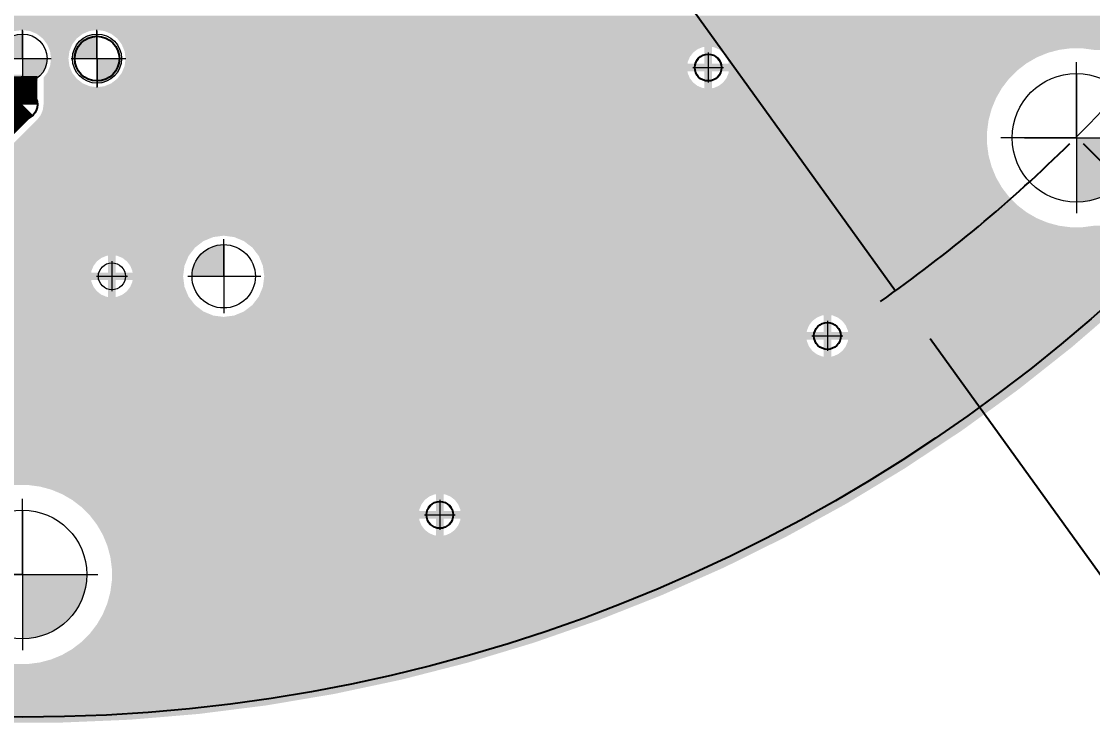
# Model space of a CAD drawing. Header units: millimetres. Extents: x -3633 to 871, y -630 to 261.
# Drawn here: x -1483.3 to -1411.1, y 9.2 to 56.4 of the extents above; entities that cross this region are included whole.
import ezdxf

# ---------------------------------------------------------------- set-up
doc = ezdxf.new("R2010")
doc.units = ezdxf.units.MM
for name, color, linetype in [('DRILL', 7, 'Continuous'), ('DRILL GOST', 7, 'Continuous'), ('TOP_LAYER', 7, 'Continuous'), ('TOP_PASTE', 8, 'Continuous')]:
    doc.layers.add(name, color=color, linetype=linetype)
doc.layers.add('Размерные линии', color=7, linetype='Continuous', lineweight=15)
doc.styles.add('Main', font='isocpeur.ttf', dxfattribs={"height": 3})
doc.dimstyles.new('ISO-25', dxfattribs={"dimtxt": 3, "dimasz": 4, "dimexe": 1.25, "dimexo": 0.625, "dimtad": 1, "dimtoh": 1, "dimtxsty": 'Main', "dimcen": 2.5, "dimadec": 0, "dimazin": 0, "dimtfac": 1, "dimtmove": 0, "dimatfit": 3, "dimfxl": 1, "dimarcsym": 0})

# ---------------------------------------------------------------- blocks, each defined once
blk = doc.blocks.new('ROUND_26')
blk.add_circle((0, 0), 0.0177)
blk = doc.blocks.new('ROUND_8')
blk.add_circle((0, 0), 0.0295)
blk = doc.blocks.new('ROUND_3')
blk.add_circle((0, 0), 0.0197)
blk = doc.blocks.new('*D91')
at = {"color": 0, "lineweight": -2, "transparency": 16777216}
for p, q in [((-1382.193, 119.578), (-1360.962, 119.589)), ((-1411.781, 48.205), (-1396.785, 33.176))]:
    blk.add_line(p, q, dxfattribs=at)
blk.add_arc((-1482.949, 119.528), 120.737, 316.83604, 358.1304, dxfattribs=at)
at = {"color": 0, "transparency": 16777216}
for points in [[(-1362.943, 115.6), (-1361.609, 115.578), (-1362.212, 119.588)], [(-1394.405, 36.469), (-1395.362, 37.397), (-1397.668, 34.061)]]:
    blk.add_solid(points, dxfattribs=at)
at = {"layer": 'Defpoints', "color": 0, "transparency": 16777216}
for p in [(-1482.949, 119.528), (-1382.818, 119.578), (-1378.421, 59.101), (-1412.223, 48.648)]:
    blk.add_point(p, dxfattribs=at)
at = {"color": 0, "transparency": 16777216, "insert": (-1372.706, 75.763), "char_height": 3, "attachment_point": 5, "rotation": 68.34751, "style": 'Main'}
blk.add_mtext('45°', dxfattribs=at)
blk = doc.blocks.new('*D92')
at = {"color": 0, "lineweight": -2, "transparency": 16777216}
for p, q in [((-1482.949, 119.528), (-1424.411, 38.291)), ((-1407.295, 14.539), (-1422.072, 35.045)), ((-1392.217, 14.539), (-1407.295, 14.539))]:
    blk.add_line(p, q, dxfattribs=at)
blk.add_arc((-1482.949, 119.528), 100.131, 305.06073, 314.58013, dxfattribs=at)
at = {"color": 0, "transparency": 16777216}
blk.add_solid([(-1421.531, 35.435), (-1422.613, 34.656), (-1424.411, 38.291)], dxfattribs=at)
at = {"layer": 'Defpoints', "color": 0, "transparency": 16777216}
for p in [(-1482.949, 119.528), (-1424.411, 38.291)]:
    blk.add_point(p, dxfattribs=at)
at = {"color": 0, "transparency": 16777216, "insert": (-1395.217, 16.664), "char_height": 3, "attachment_point": 5, "style": 'Main'}
blk.add_mtext('R50', dxfattribs=at)

msp = doc.modelspace()

# ---------------------------------------------------------------- hatches: boundary and pattern name
at = {"layer": 'DRILL', "lineweight": 0}
h = msp.add_hatch(color=256, dxfattribs=at)
h.dxf.hatch_style = 1
h.paths.add_polyline_path([(-1483.211, 55.576, 0.414214), (-1484.867, 53.921), (-1483.211, 53.921)])
h.paths.add_polyline_path([(-1481.556, 53.921), (-1483.211, 53.921), (-1483.211, 52.265, 0.414214)])
h = msp.add_hatch(color=256, dxfattribs=at)
h.dxf.hatch_style = 1
h.paths.add_polyline_path([(-1478.192, 55.576, 0.414214), (-1479.847, 53.921), (-1478.192, 53.921)])
h.paths.add_polyline_path([(-1476.536, 53.921), (-1478.192, 53.921), (-1478.192, 52.265, 0.414214)])
h = msp.add_hatch(color=256, dxfattribs=at)
h.dxf.hatch_style = 1
h.paths.add_polyline_path([(-1407.891, 48.589), (-1412.223, 48.589), (-1412.223, 44.257, 0.414214)])
h = msp.add_hatch(color=256, dxfattribs=at)
h.dxf.hatch_style = 1
h.paths.add_polyline_path([(-1478.88, 19.184), (-1483.212, 19.184), (-1483.212, 14.852, 0.414214)])
at = {"layer": 'DRILL GOST', "lineweight": 0}
h = msp.add_hatch(color=256, dxfattribs=at)
h.dxf.hatch_style = 1
h.paths.add_polyline_path([(-1471.791, 39.263), (-1469.659, 39.263), (-1469.659, 41.396, 0.414214)])

# ---------------------------------------------------------------- linework, layer by layer
at = {"layer": 'DRILL', "lineweight": 0}
for p, q in [((-1483.211, 53.921), (-1483.211, 55.864)), ((-1483.211, 55.781), (-1483.211, 52.011)), ((-1483.211, 55.622), (-1483.211, 52.215)), ((-1483.211, 55.622), (-1483.211, 52.215)), ((-1478.192, 53.921), (-1478.192, 55.864)), ((-1478.192, 55.781), (-1478.191, 52.011)), ((-1478.192, 55.622), (-1478.192, 52.215)), ((-1478.192, 55.622), (-1478.192, 52.215)), ((-1437.03, 54.337), (-1437.03, 52.316)), ((-1484.962, 53.921), (-1481.468, 53.921)), ((-1483.779, 53.921), (-1482.647, 53.921)), ((-1483.211, 53.921), (-1481.556, 53.921)), ((-1483.211, 53.921), (-1483.211, 51.977)), ((-1483.211, 53.921), (-1481.268, 53.921)), ((-1479.942, 53.921), (-1476.448, 53.921)), ((-1478.759, 53.921), (-1477.627, 53.921)), ((-1478.192, 53.921), (-1476.536, 53.921)), ((-1478.192, 53.921), (-1478.192, 51.977)), ((-1478.192, 53.921), (-1476.248, 53.921)), ((-1412.223, 48.589), (-1412.223, 53.675)), ((-1438.071, 53.318), (-1435.988, 53.318)), ((-1412.223, 52.921), (-1412.223, 44.257)), ((-1412.223, 52.024), (-1412.223, 45.272)), ((-1412.223, 51.5), (-1412.223, 45.777)), ((-1412.223, 48.589), (-1417.309, 48.589)), ((-1412.223, 48.589), (-1416.555, 48.589)), ((-1415.725, 48.589), (-1408.349, 48.589)), ((-1412.223, 48.589), (-1407.891, 48.589)), ((-1412.223, 48.589), (-1407.137, 48.589)), ((-1412.223, 48.589), (-1412.223, 43.503)), ((-1469.659, 41.396), (-1469.659, 36.781)), ((-1477.187, 40.282), (-1477.187, 38.261)), ((-1469.659, 40.176), (-1469.659, 38.321)), ((-1478.229, 39.263), (-1476.146, 39.263)), ((-1472.077, 39.263), (-1467.155, 39.263)), ((-1470.558, 39.263), (-1468.739, 39.263)), ((-1469.659, 39.263), (-1467.526, 39.263)), ((-1428.998, 36.266), (-1428.998, 34.245)), ((-1430.04, 35.247), (-1427.957, 35.247)), ((-1483.212, 19.184), (-1483.212, 24.27)), ((-1455.101, 24.219), (-1455.101, 22.198)), ((-1483.212, 23.516), (-1483.212, 14.852)), ((-1456.142, 23.2), (-1454.059, 23.2)), ((-1483.212, 22.619), (-1483.212, 15.867)), ((-1483.212, 22.096), (-1483.212, 16.372)), ((-1483.212, 19.184), (-1488.298, 19.184)), ((-1483.212, 19.184), (-1487.544, 19.184)), ((-1486.714, 19.184), (-1479.338, 19.184)), ((-1483.212, 19.184), (-1478.88, 19.184)), ((-1483.212, 19.184), (-1478.126, 19.184)), ((-1483.212, 19.184), (-1483.212, 14.098))]:
    msp.add_line(p, q, dxfattribs=at)
for centre in [(-1412.223, 48.589), (-1483.212, 19.184)]:
    msp.add_circle(centre, 4.332, dxfattribs=at)
at = {"layer": 'DRILL GOST', "lineweight": 0}
msp.add_line((-1469.659, 39.263), (-1469.659, 41.767), dxfattribs=at)
for centre, radius in [((-1483.211, 53.921), 1.656), ((-1478.192, 53.921), 1.656), ((-1437.03, 53.318), 0.911), ((-1469.659, 39.263), 2.133), ((-1477.187, 39.263), 0.911), ((-1428.998, 35.247), 0.911), ((-1455.101, 23.2), 0.911)]:
    msp.add_circle(centre, radius, dxfattribs=at)
at = {"layer": 'TOP_LAYER', "const_width": 2.008, "elevation": 0}
for points in [[(-1483.211, 50.823), (-1483.225, 52.739)], [(-1485.601, 48.433), (-1483.211, 50.823)]]:
    msp.add_lwpolyline(points, dxfattribs=at)
at = {"layer": 'TOP_LAYER'}
for points in [[(-1484.264, 52.827), (-1484.265, 52.845), (-1482.166, 52.827), (-1482.157, 52.845)], [(-1484.262, 52.791), (-1484.264, 52.827), (-1482.175, 52.791), (-1482.166, 52.827)], [(-1484.26, 52.739), (-1484.262, 52.791), (-1482.183, 52.739), (-1482.175, 52.791)], [(-1484.251, 52.583), (-1484.26, 52.739), (-1482.195, 52.583), (-1482.183, 52.739)], [(-1484.224, 52.066), (-1484.251, 52.583), (-1482.207, 52.066), (-1482.195, 52.583)], [(-1484.215, 51.895), (-1484.224, 52.066), (-1482.207, 51.895), (-1482.207, 52.066)]]:
    msp.add_solid(points, dxfattribs=at)
at = {"layer": 'TOP_PASTE'}
msp.add_circle((-1483.212, 119.578), 110, dxfattribs=at)
for points in [[(-1486.621, 56.039), (-1485.851, 56.809), (-1392.605, 56.039), (-1392.068, 56.809)], [(-1486.621, 55.844), (-1486.621, 56.039), (-1392.741, 55.844), (-1392.605, 56.039)], [(-1486.621, 55.779), (-1486.621, 55.844), (-1483.709, 55.779), (-1483.211, 55.844)], [(-1482.713, 55.779), (-1483.211, 55.844), (-1478.689, 55.779), (-1478.191, 55.844)], [(-1482.249, 55.587), (-1482.713, 55.779), (-1479.153, 55.587), (-1478.689, 55.779)], [(-1481.851, 55.281), (-1482.249, 55.587), (-1479.552, 55.281), (-1479.153, 55.587)], [(-1477.693, 55.779), (-1478.191, 55.844), (-1392.786, 55.779), (-1392.741, 55.844)], [(-1477.229, 55.587), (-1477.693, 55.779), (-1392.92, 55.587), (-1392.786, 55.779)], [(-1476.831, 55.281), (-1477.229, 55.587), (-1393.133, 55.281), (-1392.92, 55.587)], [(-1481.545, 54.882), (-1481.851, 55.281), (-1479.858, 54.882), (-1479.552, 55.281)], [(-1481.353, 54.418), (-1481.545, 54.882), (-1480.05, 54.418), (-1479.858, 54.882)], [(-1476.525, 54.882), (-1476.831, 55.281), (-1393.411, 54.882), (-1393.133, 55.281)], [(-1476.454, 54.71), (-1476.525, 54.882), (-1393.531, 54.71), (-1393.411, 54.882)], [(-1481.287, 53.921), (-1481.353, 54.418), (-1480.115, 53.921), (-1480.05, 54.418)], [(-1476.448, 54.695), (-1476.454, 54.71), (-1437.399, 54.695), (-1437.285, 54.71)], [(-1476.389, 54.553), (-1476.448, 54.695), (-1437.743, 54.553), (-1437.399, 54.695)], [(-1476.333, 54.418), (-1476.389, 54.553), (-1437.918, 54.418), (-1437.743, 54.553)], [(-1476.321, 54.326), (-1476.333, 54.418), (-1438.038, 54.326), (-1437.918, 54.418)], [(-1476.282, 54.031), (-1476.321, 54.326), (-1438.265, 54.031), (-1438.038, 54.326)], [(-1437.285, 53.573), (-1437.285, 54.71), (-1436.775, 53.573), (-1436.775, 54.71)], [(-1436.661, 54.695), (-1436.775, 54.71), (-1393.542, 54.695), (-1393.531, 54.71)], [(-1436.461, 54.613), (-1436.661, 54.695), (-1393.599, 54.613), (-1393.542, 54.695)], [(-1436.317, 54.553), (-1436.461, 54.613), (-1413.071, 54.553), (-1412.618, 54.613)], [(-1436.26, 54.509), (-1436.317, 54.553), (-1413.4, 54.509), (-1413.071, 54.553)], [(-1436.022, 54.326), (-1436.26, 54.509), (-1414.084, 54.326), (-1413.4, 54.509)], [(-1436.006, 54.305), (-1436.022, 54.326), (-1414.163, 54.305), (-1414.084, 54.326)], [(-1435.795, 54.031), (-1436.006, 54.305), (-1414.825, 54.031), (-1414.163, 54.305)], [(-1411.795, 54.608), (-1411.828, 54.613), (-1393.602, 54.608), (-1393.599, 54.613)], [(-1411.045, 54.509), (-1411.795, 54.608), (-1393.678, 54.509), (-1393.602, 54.608)], [(-1481.545, 52.959), (-1481.353, 53.423), (-1479.858, 52.959), (-1480.05, 53.423)], [(-1481.353, 53.423), (-1481.287, 53.921), (-1480.05, 53.423), (-1480.115, 53.921)], [(-1476.455, 53.127), (-1476.333, 53.423), (-1416.203, 53.127), (-1415.818, 53.423)], [(-1476.333, 53.423), (-1476.313, 53.573), (-1415.818, 53.423), (-1415.622, 53.573)], [(-1476.313, 53.573), (-1476.298, 53.687), (-1438.422, 53.573), (-1438.407, 53.687)], [(-1476.298, 53.687), (-1476.267, 53.921), (-1438.407, 53.687), (-1438.31, 53.921)], [(-1476.267, 53.921), (-1476.282, 54.031), (-1438.31, 53.921), (-1438.265, 54.031)], [(-1435.784, 54.003), (-1435.795, 54.031), (-1414.893, 54.003), (-1414.825, 54.031)], [(-1435.653, 53.687), (-1435.784, 54.003), (-1415.44, 53.687), (-1414.893, 54.003)], [(-1435.642, 53.608), (-1435.653, 53.687), (-1415.576, 53.608), (-1415.44, 53.687)], [(-1435.638, 53.573), (-1435.642, 53.608), (-1415.622, 53.573), (-1415.576, 53.608)], [(-1481.778, 52.654), (-1481.545, 52.959), (-1479.624, 52.654), (-1479.858, 52.959)], [(-1476.796, 52.605), (-1476.532, 52.949), (-1438.265, 52.605), (-1438.407, 52.949)], [(-1476.532, 52.949), (-1476.525, 52.959), (-1438.407, 52.949), (-1438.408, 52.959)], [(-1476.525, 52.959), (-1476.482, 53.063), (-1438.408, 52.959), (-1438.422, 53.063)], [(-1476.482, 53.063), (-1476.455, 53.127), (-1416.267, 53.063), (-1416.203, 53.127)], [(-1437.285, 51.926), (-1437.285, 53.063), (-1436.775, 51.926), (-1436.775, 53.063)], [(-1435.795, 52.605), (-1435.653, 52.949), (-1416.725, 52.605), (-1416.381, 52.949)], [(-1435.653, 52.949), (-1435.638, 53.063), (-1416.381, 52.949), (-1416.267, 53.063)], [(-1481.793, 52.254), (-1481.786, 52.56), (-1479.153, 52.254), (-1479.552, 52.56)], [(-1481.793, 52.223), (-1481.793, 52.254), (-1479.076, 52.223), (-1479.153, 52.254)], [(-1481.793, 52.062), (-1481.793, 52.223), (-1478.689, 52.062), (-1479.076, 52.223)], [(-1481.793, 51.997), (-1481.793, 52.062), (-1478.191, 51.997), (-1478.689, 52.062)], [(-1481.793, 51.941), (-1481.793, 51.997), (-1437.399, 51.941), (-1437.533, 51.997)], [(-1481.786, 52.56), (-1481.785, 52.562), (-1479.552, 52.56), (-1479.553, 52.562)], [(-1481.785, 52.562), (-1481.778, 52.654), (-1479.553, 52.562), (-1479.624, 52.654)], [(-1478.191, 51.997), (-1477.693, 52.062), (-1437.533, 51.997), (-1437.691, 52.062)], [(-1477.693, 52.062), (-1477.642, 52.083), (-1437.691, 52.062), (-1437.743, 52.083)], [(-1477.642, 52.083), (-1477.229, 52.254), (-1437.743, 52.083), (-1437.966, 52.254)], [(-1477.229, 52.254), (-1477.157, 52.31), (-1437.966, 52.254), (-1438.038, 52.31)], [(-1477.157, 52.31), (-1476.831, 52.56), (-1438.038, 52.31), (-1438.23, 52.56)], [(-1476.831, 52.56), (-1476.796, 52.605), (-1438.23, 52.56), (-1438.265, 52.605)], [(-1436.657, 51.943), (-1436.317, 52.083), (-1417.242, 51.943), (-1417.134, 52.083)], [(-1436.317, 52.083), (-1436.022, 52.31), (-1417.134, 52.083), (-1416.96, 52.31)], [(-1436.022, 52.31), (-1435.823, 52.569), (-1416.96, 52.31), (-1416.761, 52.569)], [(-1435.823, 52.569), (-1435.795, 52.605), (-1416.761, 52.569), (-1416.725, 52.605)], [(-1481.793, 51.926), (-1481.793, 51.941), (-1437.285, 51.926), (-1437.399, 51.941)], [(-1481.793, 51.259), (-1481.793, 51.926), (-1417.637, 51.259), (-1417.252, 51.926)], [(-1481.793, 50.823), (-1481.793, 51.259), (-1417.817, 50.823), (-1417.637, 51.259)], [(-1436.775, 51.926), (-1436.661, 51.941), (-1417.252, 51.926), (-1417.243, 51.941)], [(-1436.661, 51.941), (-1436.657, 51.943), (-1417.243, 51.941), (-1417.242, 51.943)], [(-1481.842, 50.456), (-1481.832, 50.529), (-1417.959, 50.456), (-1417.939, 50.529)], [(-1481.832, 50.529), (-1481.793, 50.823), (-1417.939, 50.529), (-1417.817, 50.823)], [(-1482.262, 49.767), (-1482.209, 49.82), (-1418.143, 49.767), (-1418.129, 49.82)], [(-1482.209, 49.82), (-1481.983, 50.114), (-1418.129, 49.82), (-1418.05, 50.114)], [(-1481.983, 50.114), (-1481.842, 50.456), (-1418.05, 50.114), (-1417.959, 50.456)], [(-1483.045, 48.984), (-1482.262, 49.767), (-1418.246, 48.984), (-1418.143, 49.767)], [(-1483.835, 48.194), (-1483.045, 48.984), (-1418.246, 48.194), (-1418.246, 48.984)], [(-1484.598, 47.431), (-1483.835, 48.194), (-1418.146, 47.431), (-1418.246, 48.194)], [(-1548.485, 46.649), (-1548.386, 47.015), (-1417.939, 46.649), (-1418.037, 47.015)], [(-1485.601, 47.015), (-1485.234, 47.064), (-1418.037, 47.015), (-1418.05, 47.064)], [(-1485.234, 47.064), (-1484.892, 47.205), (-1418.05, 47.064), (-1418.088, 47.205)], [(-1484.892, 47.205), (-1484.624, 47.411), (-1418.088, 47.205), (-1418.143, 47.411)], [(-1484.624, 47.411), (-1484.598, 47.431), (-1418.143, 47.411), (-1418.146, 47.431)], [(-1548.787, 45.919), (-1548.485, 46.649), (-1417.637, 45.919), (-1417.939, 46.649)], [(-1549.182, 45.235), (-1548.787, 45.919), (-1417.242, 45.235), (-1417.637, 45.919)], [(-1549.662, 44.609), (-1549.182, 45.235), (-1416.761, 44.609), (-1417.242, 45.235)], [(-1550.847, 43.57), (-1550.221, 44.05), (-1415.576, 43.57), (-1416.203, 44.05)], [(-1550.221, 44.05), (-1549.662, 44.609), (-1416.203, 44.05), (-1416.761, 44.609)], [(-1551.531, 43.175), (-1550.847, 43.57), (-1414.893, 43.175), (-1415.576, 43.57)], [(-1553.806, 42.565), (-1553.023, 42.668), (-1412.618, 42.565), (-1413.4, 42.668)], [(-1553.023, 42.668), (-1552.261, 42.873), (-1413.4, 42.668), (-1414.163, 42.873)], [(-1552.261, 42.873), (-1551.531, 43.175), (-1414.163, 42.873), (-1414.893, 43.175)], [(-1411.828, 42.565), (-1411.045, 42.668), (-1403.801, 42.565), (-1403.7, 42.668)], [(-1561.395, 41.997), (-1561.963, 42.565), (-1404.359, 41.997), (-1403.801, 42.565)], [(-1496.057, 41.904), (-1496.765, 41.997), (-1470.366, 41.904), (-1469.659, 41.997)], [(-1495.398, 41.631), (-1496.057, 41.904), (-1471.026, 41.631), (-1470.366, 41.904)], [(-1468.951, 41.904), (-1469.659, 41.997), (-1404.45, 41.904), (-1404.359, 41.997)], [(-1468.292, 41.631), (-1468.951, 41.904), (-1404.718, 41.631), (-1404.45, 41.904)], [(-1494.832, 41.196), (-1495.398, 41.631), (-1471.592, 41.196), (-1471.026, 41.631)], [(-1494.417, 40.655), (-1494.832, 41.196), (-1472.007, 40.655), (-1471.592, 41.196)], [(-1467.725, 41.196), (-1468.292, 41.631), (-1405.145, 41.196), (-1404.718, 41.631)], [(-1467.307, 40.651), (-1467.725, 41.196), (-1405.68, 40.651), (-1405.145, 41.196)], [(-1488.866, 40.64), (-1488.98, 40.655), (-1477.556, 40.64), (-1477.442, 40.655)], [(-1488.522, 40.498), (-1488.866, 40.64), (-1477.9, 40.498), (-1477.556, 40.64)], [(-1488.227, 40.271), (-1488.522, 40.498), (-1478.196, 40.271), (-1477.9, 40.498)], [(-1477.442, 39.518), (-1477.442, 40.655), (-1476.932, 39.518), (-1476.932, 40.655)], [(-1476.818, 40.64), (-1476.932, 40.655), (-1472.019, 40.64), (-1472.007, 40.655)], [(-1476.794, 40.63), (-1476.818, 40.64), (-1472.026, 40.63), (-1472.019, 40.64)], [(-1476.475, 40.498), (-1476.794, 40.63), (-1472.081, 40.498), (-1472.026, 40.63)], [(-1476.179, 40.271), (-1476.475, 40.498), (-1472.175, 40.271), (-1472.081, 40.498)], [(-1467.291, 40.63), (-1467.307, 40.651), (-1405.702, 40.63), (-1405.68, 40.651)], [(-1467.018, 39.971), (-1467.291, 40.63), (-1406.406, 39.971), (-1405.702, 40.63)], [(-1488, 39.976), (-1488.227, 40.271), (-1478.422, 39.976), (-1478.196, 40.271)], [(-1487.857, 39.632), (-1488, 39.976), (-1478.565, 39.632), (-1478.422, 39.976)], [(-1475.953, 39.976), (-1476.179, 40.271), (-1472.297, 39.976), (-1472.175, 40.271)], [(-1475.951, 39.971), (-1475.953, 39.976), (-1472.3, 39.971), (-1472.297, 39.976)], [(-1475.81, 39.632), (-1475.951, 39.971), (-1472.344, 39.632), (-1472.3, 39.971)], [(-1466.925, 39.263), (-1467.018, 39.971), (-1407.161, 39.263), (-1406.406, 39.971)], [(-1494.031, 39.263), (-1494.065, 39.518), (-1472.393, 39.263), (-1472.359, 39.518)], [(-1494.065, 39.008), (-1494.031, 39.263), (-1472.359, 39.008), (-1472.393, 39.263)], [(-1487.842, 39.518), (-1487.857, 39.632), (-1478.58, 39.518), (-1478.565, 39.632)], [(-1487.857, 38.894), (-1487.842, 39.008), (-1478.565, 38.894), (-1478.58, 39.008)], [(-1477.442, 37.871), (-1477.442, 39.008), (-1476.932, 37.871), (-1476.932, 39.008)], [(-1475.795, 39.518), (-1475.81, 39.632), (-1472.359, 39.518), (-1472.344, 39.632)], [(-1475.81, 38.894), (-1475.795, 39.008), (-1472.344, 38.894), (-1472.359, 39.008)], [(-1467.018, 38.555), (-1466.925, 39.263), (-1407.916, 38.555), (-1407.161, 39.263)], [(-1488.522, 38.028), (-1488.227, 38.255), (-1477.9, 38.028), (-1478.196, 38.255)], [(-1488.227, 38.255), (-1488, 38.55), (-1478.196, 38.255), (-1478.422, 38.55)], [(-1488, 38.55), (-1487.857, 38.894), (-1478.422, 38.55), (-1478.565, 38.894)], [(-1476.475, 38.028), (-1476.179, 38.255), (-1472.081, 38.028), (-1472.175, 38.255)], [(-1476.179, 38.255), (-1475.953, 38.55), (-1472.175, 38.255), (-1472.297, 38.55)], [(-1475.953, 38.55), (-1475.951, 38.555), (-1472.297, 38.55), (-1472.3, 38.555)], [(-1475.951, 38.555), (-1475.81, 38.894), (-1472.3, 38.555), (-1472.344, 38.894)], [(-1467.291, 37.896), (-1467.018, 38.555), (-1408.62, 37.896), (-1407.916, 38.555)], [(-1494.832, 37.33), (-1494.417, 37.871), (-1471.592, 37.33), (-1472.007, 37.871)], [(-1488.98, 37.871), (-1488.866, 37.886), (-1477.442, 37.871), (-1477.556, 37.886)], [(-1488.866, 37.886), (-1488.522, 38.028), (-1477.556, 37.886), (-1477.9, 38.028)], [(-1476.932, 37.871), (-1476.818, 37.886), (-1472.007, 37.871), (-1472.019, 37.886)], [(-1476.818, 37.886), (-1476.794, 37.896), (-1472.019, 37.886), (-1472.026, 37.896)], [(-1476.794, 37.896), (-1476.475, 38.028), (-1472.026, 37.896), (-1472.081, 38.028)], [(-1467.601, 37.492), (-1467.291, 37.896), (-1409.051, 37.492), (-1408.62, 37.896)], [(-1496.057, 36.622), (-1495.398, 36.895), (-1470.366, 36.622), (-1471.026, 36.895)], [(-1495.398, 36.895), (-1494.832, 37.33), (-1471.026, 36.895), (-1471.592, 37.33)], [(-1468.909, 36.639), (-1468.292, 36.895), (-1410.041, 36.639), (-1409.744, 36.895)], [(-1468.292, 36.895), (-1467.725, 37.33), (-1409.744, 36.895), (-1409.239, 37.33)], [(-1467.725, 37.33), (-1467.601, 37.492), (-1409.239, 37.33), (-1409.051, 37.492)], [(-1536.711, 36.482), (-1536.824, 36.529), (-1429.711, 36.482), (-1429.598, 36.529)], [(-1536.415, 36.255), (-1536.711, 36.482), (-1430.007, 36.255), (-1429.711, 36.482)], [(-1536.189, 35.96), (-1536.415, 36.255), (-1430.233, 35.96), (-1430.007, 36.255)], [(-1496.765, 36.529), (-1496.057, 36.622), (-1469.659, 36.529), (-1470.366, 36.622)], [(-1469.659, 36.529), (-1468.951, 36.622), (-1429.598, 36.529), (-1429.373, 36.622)], [(-1468.951, 36.622), (-1468.946, 36.624), (-1429.373, 36.622), (-1429.367, 36.624)], [(-1468.946, 36.624), (-1468.909, 36.639), (-1429.367, 36.624), (-1429.253, 36.639)], [(-1429.253, 35.502), (-1429.253, 36.639), (-1428.743, 35.502), (-1428.743, 36.639)], [(-1428.629, 36.624), (-1428.743, 36.639), (-1410.058, 36.624), (-1410.041, 36.639)], [(-1428.286, 36.482), (-1428.629, 36.624), (-1410.223, 36.482), (-1410.058, 36.624)], [(-1427.99, 36.255), (-1428.286, 36.482), (-1410.486, 36.255), (-1410.223, 36.482)], [(-1427.764, 35.96), (-1427.99, 36.255), (-1410.829, 35.96), (-1410.486, 36.255)], [(-1553.794, 34.992), (-1554.391, 35.502), (-1411.953, 34.992), (-1411.361, 35.502)], [(-1536.046, 35.616), (-1536.189, 35.96), (-1430.376, 35.616), (-1430.233, 35.96)], [(-1536.031, 35.502), (-1536.046, 35.616), (-1430.391, 35.502), (-1430.376, 35.616)], [(-1427.621, 35.616), (-1427.764, 35.96), (-1411.228, 35.616), (-1410.829, 35.96)], [(-1427.606, 35.502), (-1427.621, 35.616), (-1411.361, 35.502), (-1411.228, 35.616)], [(-1536.189, 34.534), (-1536.046, 34.878), (-1430.233, 34.534), (-1430.376, 34.878)], [(-1536.046, 34.878), (-1536.031, 34.992), (-1430.376, 34.878), (-1430.391, 34.992)], [(-1429.253, 33.855), (-1429.253, 34.992), (-1428.743, 33.855), (-1428.743, 34.992)], [(-1427.764, 34.534), (-1427.621, 34.878), (-1412.484, 34.534), (-1412.085, 34.878)], [(-1427.621, 34.878), (-1427.606, 34.992), (-1412.085, 34.878), (-1411.953, 34.992)], [(-1537.055, 33.87), (-1536.711, 34.013), (-1429.367, 33.87), (-1429.711, 34.013)], [(-1536.711, 34.013), (-1536.415, 34.239), (-1429.711, 34.013), (-1430.007, 34.239)], [(-1536.415, 34.239), (-1536.189, 34.534), (-1430.007, 34.239), (-1430.233, 34.534)], [(-1428.629, 33.87), (-1428.286, 34.013), (-1413.318, 33.87), (-1413.138, 34.013)], [(-1428.286, 34.013), (-1427.99, 34.239), (-1413.138, 34.013), (-1412.852, 34.239)], [(-1427.99, 34.239), (-1427.808, 34.477), (-1412.852, 34.239), (-1412.551, 34.477)], [(-1427.808, 34.477), (-1427.764, 34.534), (-1412.551, 34.477), (-1412.484, 34.534)], [(-1549.576, 31.611), (-1552.423, 33.855), (-1416.174, 31.611), (-1413.337, 33.855)], [(-1537.169, 33.855), (-1537.055, 33.87), (-1429.253, 33.855), (-1429.367, 33.87)], [(-1428.743, 33.855), (-1428.629, 33.87), (-1413.337, 33.855), (-1413.318, 33.87)], [(-1549.527, 31.572), (-1549.576, 31.611), (-1416.228, 31.572), (-1416.174, 31.611)], [(-1546.018, 29.023), (-1549.527, 31.572), (-1419.742, 29.023), (-1416.228, 31.572)], [(-1545.832, 28.899), (-1546.018, 29.023), (-1419.913, 28.899), (-1419.742, 29.023)], [(-1542.412, 26.614), (-1545.832, 28.899), (-1423.359, 26.614), (-1419.913, 28.899)], [(-1541.974, 26.345), (-1542.412, 26.614), (-1423.763, 26.345), (-1423.359, 26.614)], [(-1540.118, 25.208), (-1541.974, 26.345), (-1425.644, 25.208), (-1423.763, 26.345)], [(-1482.034, 25.105), (-1482.817, 25.208), (-1425.815, 25.105), (-1425.644, 25.208)], [(-1481.271, 24.9), (-1482.034, 25.105), (-1426.153, 24.9), (-1425.815, 25.105)], [(-1480.542, 24.598), (-1481.271, 24.9), (-1426.653, 24.598), (-1426.153, 24.9)], [(-1480.531, 24.592), (-1480.542, 24.598), (-1426.663, 24.592), (-1426.653, 24.598)], [(-1480.505, 24.577), (-1480.531, 24.592), (-1455.47, 24.577), (-1455.356, 24.592)], [(-1480.259, 24.435), (-1480.505, 24.577), (-1455.814, 24.435), (-1455.47, 24.577)], [(-1455.356, 23.455), (-1455.356, 24.592), (-1454.846, 23.455), (-1454.846, 24.592)], [(-1454.732, 24.577), (-1454.846, 24.592), (-1426.687, 24.577), (-1426.663, 24.592)], [(-1454.388, 24.435), (-1454.732, 24.577), (-1426.923, 24.435), (-1426.687, 24.577)], [(-1479.866, 24.208), (-1480.259, 24.435), (-1456.109, 24.208), (-1455.814, 24.435)], [(-1479.858, 24.203), (-1479.866, 24.208), (-1456.113, 24.203), (-1456.109, 24.208)], [(-1479.479, 23.913), (-1479.858, 24.203), (-1456.336, 23.913), (-1456.113, 24.203)], [(-1479.232, 23.723), (-1479.479, 23.913), (-1456.414, 23.723), (-1456.336, 23.913)], [(-1454.093, 24.208), (-1454.388, 24.435), (-1427.298, 24.208), (-1426.923, 24.435)], [(-1453.898, 23.955), (-1454.093, 24.208), (-1427.716, 23.955), (-1427.298, 24.208)], [(-1453.866, 23.913), (-1453.898, 23.955), (-1427.793, 23.913), (-1427.716, 23.955)], [(-1453.724, 23.569), (-1453.866, 23.913), (-1428.42, 23.569), (-1427.793, 23.913)], [(-1479.078, 23.569), (-1479.232, 23.723), (-1456.478, 23.569), (-1456.414, 23.723)], [(-1478.964, 23.455), (-1479.078, 23.569), (-1456.493, 23.455), (-1456.478, 23.569)], [(-1478.673, 23.164), (-1478.964, 23.455), (-1429.157, 23.164), (-1428.627, 23.455)], [(-1478.505, 22.945), (-1478.673, 23.164), (-1429.556, 22.945), (-1429.157, 23.164)], [(-1453.709, 23.455), (-1453.724, 23.569), (-1428.627, 23.455), (-1428.42, 23.569)], [(-1478.417, 22.831), (-1478.505, 22.945), (-1456.478, 22.831), (-1456.493, 22.945)], [(-1478.193, 22.538), (-1478.417, 22.831), (-1456.357, 22.538), (-1456.478, 22.831)], [(-1478.163, 22.487), (-1478.193, 22.538), (-1456.336, 22.487), (-1456.357, 22.538)], [(-1477.993, 22.192), (-1478.163, 22.487), (-1456.109, 22.192), (-1456.336, 22.487)], [(-1455.356, 21.808), (-1455.356, 22.945), (-1454.846, 21.808), (-1454.846, 22.945)], [(-1454.093, 22.192), (-1453.866, 22.487), (-1430.928, 22.192), (-1430.391, 22.487)], [(-1453.866, 22.487), (-1453.724, 22.831), (-1430.391, 22.487), (-1429.764, 22.831)], [(-1453.724, 22.831), (-1453.709, 22.945), (-1429.764, 22.831), (-1429.556, 22.945)], [(-1477.862, 21.965), (-1477.993, 22.192), (-1455.814, 21.965), (-1456.109, 22.192)], [(-1477.798, 21.854), (-1477.862, 21.965), (-1455.545, 21.854), (-1455.814, 21.965)], [(-1477.785, 21.823), (-1477.798, 21.854), (-1455.47, 21.823), (-1455.545, 21.854)], [(-1477.779, 21.808), (-1477.785, 21.823), (-1455.356, 21.808), (-1455.47, 21.823)], [(-1477.747, 21.732), (-1477.779, 21.808), (-1431.766, 21.732), (-1431.628, 21.808)], [(-1477.496, 21.125), (-1477.747, 21.732), (-1432.992, 21.125), (-1431.766, 21.732)], [(-1454.846, 21.808), (-1454.732, 21.823), (-1431.628, 21.808), (-1431.601, 21.823)], [(-1454.732, 21.823), (-1454.388, 21.965), (-1431.601, 21.823), (-1431.341, 21.965)], [(-1454.388, 21.965), (-1454.093, 22.192), (-1431.341, 21.965), (-1430.928, 22.192)], [(-1477.291, 20.362), (-1477.496, 21.125), (-1434.53, 20.362), (-1432.992, 21.125)], [(-1477.202, 19.681), (-1477.291, 20.362), (-1435.905, 19.681), (-1434.53, 20.362)], [(-1477.188, 19.579), (-1477.202, 19.681), (-1436.133, 19.579), (-1435.905, 19.681)], [(-1477.188, 18.789), (-1477.188, 19.579), (-1437.909, 18.789), (-1436.133, 19.579)], [(-1477.291, 18.007), (-1477.188, 18.789), (-1439.67, 18.007), (-1437.909, 18.789)], [(-1477.496, 17.244), (-1477.346, 17.804), (-1441.542, 17.244), (-1440.126, 17.804)], [(-1477.346, 17.804), (-1477.291, 18.007), (-1440.126, 17.804), (-1439.67, 18.007)], [(-1477.798, 16.514), (-1477.496, 17.244), (-1443.387, 16.514), (-1441.542, 17.244)], [(-1478.193, 15.831), (-1478.034, 16.105), (-1445.211, 15.831), (-1444.422, 16.105)], [(-1478.034, 16.105), (-1477.798, 16.514), (-1444.422, 16.105), (-1443.387, 16.514)], [(-1479.232, 14.646), (-1478.673, 15.204), (-1448.618, 14.646), (-1447.012, 15.204)], [(-1478.673, 15.204), (-1478.193, 15.831), (-1447.012, 15.204), (-1445.211, 15.831)], [(-1479.858, 14.165), (-1479.307, 14.588), (-1450.186, 14.165), (-1448.785, 14.588)], [(-1479.307, 14.588), (-1479.232, 14.646), (-1448.785, 14.588), (-1448.618, 14.646)], [(-1481.271, 13.468), (-1480.542, 13.77), (-1452.497, 13.468), (-1451.495, 13.77)], [(-1480.542, 13.77), (-1479.858, 14.165), (-1451.495, 13.77), (-1450.186, 14.165)], [(-1510.753, 12.769), (-1512.142, 13.161), (-1455.097, 12.769), (-1453.57, 13.161)], [(-1482.817, 13.161), (-1482.11, 13.254), (-1453.57, 13.161), (-1453.207, 13.254)], [(-1482.11, 13.254), (-1482.034, 13.264), (-1453.207, 13.254), (-1453.174, 13.264)], [(-1482.034, 13.264), (-1481.271, 13.468), (-1453.174, 13.264), (-1452.497, 13.468)], [(-1507.99, 12.106), (-1510.753, 12.769), (-1457.682, 12.106), (-1455.097, 12.769)], [(-1506.536, 11.757), (-1507.99, 12.106), (-1459.324, 11.757), (-1457.682, 12.106)], [(-1503.462, 11.146), (-1506.536, 11.757), (-1462.201, 11.146), (-1459.324, 11.757)], [(-1502.283, 10.912), (-1503.462, 11.146), (-1463.588, 10.912), (-1462.201, 11.146)], [(-1498.899, 10.376), (-1502.283, 10.912), (-1466.756, 10.376), (-1463.588, 10.912)], [(-1497.999, 10.234), (-1498.899, 10.376), (-1467.882, 10.234), (-1466.756, 10.376)], [(-1494.306, 9.797), (-1497.999, 10.234), (-1471.339, 9.797), (-1467.882, 10.234)], [(-1493.692, 9.725), (-1494.306, 9.797), (-1472.202, 9.725), (-1471.339, 9.797)], [(-1489.691, 9.411), (-1493.692, 9.725), (-1475.942, 9.411), (-1472.202, 9.725)], [(-1489.369, 9.385), (-1489.691, 9.411), (-1476.544, 9.385), (-1475.942, 9.411)], [(-1485.057, 9.217), (-1489.369, 9.385), (-1480.557, 9.217), (-1476.544, 9.385)], [(-1485.035, 9.216), (-1485.057, 9.217), (-1485.035, 9.216), (-1480.557, 9.217)]]:
    msp.add_solid(points, dxfattribs=at)
at = {"layer": 'Размерные линии'}
msp.add_arc((-1482.949, 119.528), 100.131, 314.93776, 0.02869, dxfattribs=at)

# ---------------------------------------------------------------- block references
at = {"layer": 'TOP_LAYER', "xscale": 51, "yscale": 51, "zscale": 51}
msp.add_blockref('ROUND_3', (-1483.211, 50.823), dxfattribs=at)
msp.add_blockref('ROUND_3', (-1483.211, 50.823), dxfattribs=at)
at = {"layer": 'TOP_PASTE', "xscale": 51, "yscale": 51, "zscale": 51}
for name, p in [('ROUND_8', (-1478.191, 53.921)), ('ROUND_26', (-1437.03, 53.318)), ('ROUND_26', (-1428.998, 35.247)), ('ROUND_26', (-1455.101, 23.2))]:
    msp.add_blockref(name, p, dxfattribs=at)

# ---------------------------------------------------------------- dimensions: what is measured, and where the dimension line sits
dim = msp.add_angular_dim_3p(base=(-1378.421, 59.101), center=(-1482.949, 119.528), p1=(-1412.223, 48.648), p2=(-1382.818, 119.578), dimstyle='ISO-25')
dim.commit()
dim.dimension.update_dxf_attribs({"geometry": '*D91', "text_midpoint": (-1370.731, 74.979), "dimtype": 165})
dim = msp.add_radius_dim(center=(-1482.949, 119.528), mpoint=(-1424.411, 38.291), text='R50', dimstyle='ISO-25', override={"dimtxsty": 'Main'})
dim.commit()
dim.dimension.update_dxf_attribs({"geometry": '*D92', "text_midpoint": (-1395.217, 14.539), "dimtype": 164})

doc.saveas('drawing.dxf')
